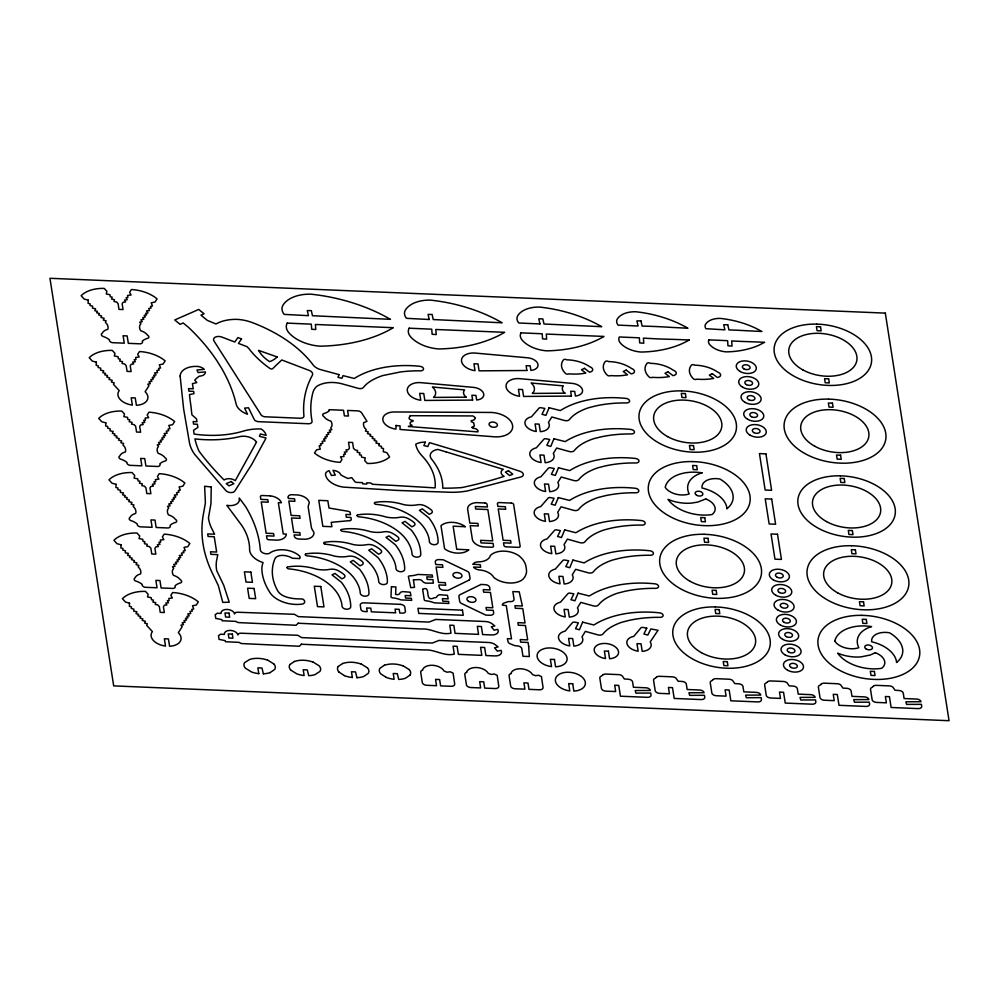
<?xml version="1.0" encoding="UTF-8"?>
<svg xmlns="http://www.w3.org/2000/svg" width="999" height="999" viewBox="0 0 999 999"><rect width="100%" height="100%" fill="white"/><g stroke="black" fill="none" stroke-linecap="round" stroke-linejoin="round"><path stroke-width="1.5" d="M287.138 567.37L287.275 567.207A1.623 0.987 9.4 0 1 288.174 566.858A39.997 24.401 9.4 0 1 316.271 569.143A23.252 14.186 9.4 0 0 329.907 569.343A8.192 5.007 9.4 0 1 338.137 570.641A40.21 24.525 9.4 0 1 342.407 573.276L343.906 574.462A4.096 2.498 9.4 0 1 343.681 577.959L341.833 578.846L334.99 573.426L332.018 574.862L341.433 582.317A81.369 49.65 9.4 0 1 350.674 604.845L350.711 606.568A4.745 2.897 9.4 0 1 346.478 609.228A4.296 2.622 9.4 0 1 342.033 606.206L341.845 604.295A54.92 33.504 9.4 0 0 339.111 596.291A52.198 31.856 9.4 0 0 288.699 568.868A1.623 0.987 9.4 0 1 287.125 567.395M341.096 529.857L341.233 529.695A1.623 0.987 9.4 0 1 342.145 529.333A39.997 24.401 9.4 0 1 370.229 531.63A23.252 14.186 9.4 0 0 383.866 531.83A8.192 5.007 9.4 0 1 392.095 533.129A40.21 24.525 9.4 0 1 396.378 535.764L397.877 536.95A4.096 2.498 9.4 0 1 397.639 540.447L395.791 541.333L388.961 535.914L385.989 537.337L395.404 544.805A81.369 49.65 9.4 0 1 404.645 567.332L404.682 569.055A4.745 2.897 9.4 0 1 400.437 571.715A4.296 2.622 9.4 0 1 396.004 568.693L395.816 566.783A54.92 33.504 9.4 0 0 393.082 558.766A52.198 31.856 9.4 0 0 342.657 531.356A1.623 0.987 9.4 0 1 341.096 529.87M374.513 502.847L374.65 502.684A1.623 0.987 9.4 0 1 375.549 502.322A39.997 24.401 9.4 0 1 403.646 504.62A23.252 14.186 9.4 0 0 417.282 504.82A8.192 5.007 9.4 0 1 425.512 506.118A40.21 24.525 9.4 0 1 429.782 508.753L431.293 509.94A4.096 2.498 9.4 0 1 431.056 513.436L429.208 514.323L422.365 508.903L419.405 510.327L428.808 517.794A81.369 49.65 9.4 0 1 438.049 540.322L438.086 542.045A4.745 2.897 9.4 0 1 433.853 544.705A4.296 2.622 9.4 0 1 429.42 541.683L429.22 539.772A54.92 33.504 9.4 0 0 426.486 531.755A52.198 31.856 9.4 0 0 376.074 504.345A1.623 0.987 9.4 0 1 374.5 502.859M289.947 664.51L294.455 661.425M338.199 666.52L342.694 663.436M409.965 675.149L405.457 678.234A18.319 11.176 9.4 0 1 398.726 679.42L397.29 673.663L393.231 673.501L394.13 679.283A18.357 11.201 9.4 0 1 386.188 677.372M270.117 672.589L274.625 669.505A10.077 6.144 9.4 0 0 273.863 663.948M384.465 665.184L379.957 668.256A10.077 6.144 9.4 0 0 380.719 673.826L386.201 677.359M263.386 673.788L261.95 668.019L257.879 667.856L258.791 673.638M356.955 677.697L355.519 671.927L351.461 671.753L352.36 677.534M466.146 397.177L433.554 397.415A14.348 8.754 9.4 0 0 432.417 387.013L464.585 389.91A10.252 6.256 9.4 0 0 466.158 397.177M861.712 615.347L865.958 615.521A51.399 31.369 9.4 0 1 919.567 649.512A51.399 31.369 9.4 0 1 875.948 679.457L871.702 679.283A51.399 31.369 9.4 0 1 818.119 645.292A51.399 31.369 9.4 0 1 861.725 615.347M403.084 665.796L409.19 669.592M361.313 664.06L367.42 667.856M313.074 662.05L319.168 665.834A10.077 6.144 9.4 0 1 319.967 671.403L314.86 674.675A18.531 11.301 9.4 0 1 308.716 675.674L307.28 669.917L303.209 669.742L304.121 675.524A18.569 11.326 9.4 0 1 296.828 673.863L290.734 670.067M267.732 660.152L273.838 663.948M344.43 675.624L338.973 672.077M288.224 497.127L288.436 498.489L294.505 498.738L294.905 501.298L288.836 501.048L291.084 515.422L299.688 515.784L300.087 518.344L291.483 517.981L293.731 532.355L299.8 532.604L300.2 535.164L294.131 534.915L294.343 536.263A4.133 2.522 9.4 0 0 298.826 539.01L304.92 539.26A11.776 7.193 9.4 0 0 313.936 532.792A7.243 4.421 9.4 0 0 313.012 530.906A26.748 16.321 9.4 0 1 311.401 527.659L308.216 507.28A26.748 16.321 9.4 0 1 308.816 504.133A7.243 4.421 9.4 0 0 309.166 502.297A11.776 7.193 9.4 0 0 297.964 494.98L291.908 494.73A4.133 2.522 9.4 0 0 288.224 497.127M409.215 669.58A10.077 6.144 9.4 0 1 409.99 675.162M325.374 544.23A52.198 31.856 9.4 0 1 375.761 571.64A54.92 33.504 9.4 0 1 378.521 579.657L378.708 581.568A4.296 2.622 9.4 0 0 383.154 584.59A4.745 2.897 9.4 0 0 387.387 581.93L387.35 580.207A81.369 49.65 9.4 0 0 378.109 557.679L368.706 550.212L371.665 548.788L378.509 554.208L380.357 553.321A4.096 2.498 9.4 0 0 380.594 549.825L379.083 548.626A40.21 24.525 9.4 0 0 374.812 545.991A8.192 5.007 9.4 0 0 366.583 544.692A23.252 14.186 9.4 0 1 352.947 544.505A39.997 24.401 9.4 0 0 324.85 542.207A1.623 0.987 9.4 0 0 323.963 542.544L323.813 542.732A1.623 0.987 9.4 0 0 325.374 544.218M342.757 663.498A18.919 11.538 9.4 0 1 361.263 664.123M338.948 672.077A10.077 6.144 9.4 0 1 338.174 666.508M270.13 672.602A18.319 11.176 9.4 0 1 263.374 673.776M267.707 660.202A19.018 11.601 9.4 0 0 249.775 659.402L244.618 662.612A10.077 6.144 9.4 0 0 245.379 668.181L251.511 671.965A18.569 11.326 9.4 0 0 258.791 673.626M356.955 677.672A18.319 11.176 9.4 0 0 363.711 676.498L368.194 673.413A10.077 6.144 9.4 0 0 367.445 667.844M384.528 665.234A18.919 11.538 9.4 0 1 403.034 665.871M294.505 661.475A18.919 11.538 9.4 0 1 313.012 662.112M290.709 670.067A10.077 6.144 9.4 0 1 289.935 664.497M352.36 677.522A18.357 11.201 9.4 0 1 344.418 675.636M413.399 579.857L414.535 587.35L410.739 587.649L408.379 576.473L409.203 575.886A21.766 13.287 9.4 0 0 417.719 574.45L432.23 575.049L432.542 577.097L426.773 576.848L427.172 579.408L432.954 579.657L433.329 583.179L425.949 583.141A4.845 2.96 9.4 0 1 422.54 581.368A3.322 2.023 9.4 0 0 419.305 579.595L413.399 579.857M422.639 589.348L424.288 600.024L425.299 600.699A21.766 13.287 9.4 0 1 434.39 602.872L448.901 603.471L448.576 601.435L442.807 601.186L442.407 598.626L448.176 598.876L447.452 595.329L439.985 594.742A4.845 2.96 9.4 0 0 437.1 596.266A3.322 2.023 9.4 0 1 434.378 597.789C423.289 602.897 431.993 584.702 422.639 589.348M211.226 486.963L210.964 503.658L208.454 517.894A73.152 44.63 9.4 0 0 212.337 529.72L214.598 534.203L207.692 533.916L208.092 536.475L214.248 536.738L216.646 552.035L210.489 551.785L210.889 554.345L217.794 554.632L216.908 558.978A73.152 44.63 9.4 0 0 216.708 570.641L223.726 585.264L229.246 602.21L222.789 602.385L218.306 585.526L212.263 572.964A228.072 139.161 9.4 0 1 203.222 515.172L205.394 502.947L204.633 486.251L211.226 486.963M396.004 425.474L395.941 429.12A13.911 8.492 9.4 0 1 382.804 419.43A13.911 8.492 9.4 0 1 395.242 411.975L491.321 412.45A19.605 11.963 9.4 0 1 512.574 425.462A19.605 11.963 9.4 0 1 495.142 436.863L400.025 429.458L400.087 425.924L396.004 425.474M180.12 376.036L183.654 409.103L189.236 441.433A58.866 35.914 9.4 0 0 194.505 454.17L225.949 490.671A5.057 3.084 9.4 0 0 230.644 492.569A5.057 3.084 9.4 0 0 234.815 491.046L251.748 464.41L265.572 438.923L265.946 437.974L259.44 436.301L260.414 433.953L266.096 435.402A15.022 9.166 9.4 0 0 261.201 428.971A40.809 24.9 9.4 0 0 243.494 431.068A82.018 50.037 9.4 0 1 194.081 434.078L193.594 430.244L197.877 427.41L197.39 424.263L193.581 424.1L193.169 421.541L196.978 421.703L196.541 418.906L191.883 414.797L190.971 406.231A504.458 307.792 9.4 0 1 189.485 394.58L193.993 393.668L193.631 391.371L188.936 391.183L188.536 388.611L193.232 388.811L192.42 383.628L196.766 382.629L194.768 380.107A47.702 29.108 9.4 0 1 199.288 376.186A7.88 4.808 9.4 0 0 205.432 371.903L198.114 372.552L196.915 370.005L204.221 369.355A7.88 4.808 9.4 0 0 197.765 366.446A19.031 11.613 9.4 0 0 180.12 376.036M391.446 586.688L390.959 597.065L391.97 597.739A21.766 13.287 9.4 0 1 401.061 599.912L411.688 600.349L411.363 598.314L405.594 598.064L405.194 595.504L410.964 595.741L410.239 592.207L402.772 591.62A4.845 2.96 9.4 0 0 399.887 593.144A3.322 2.023 9.4 0 1 398.176 594.542A2.76 1.686 9.4 0 1 395.616 594.355L395.904 586.975L391.446 586.688M88.274 300.162L88.074 303.309L90.16 303.871L90.06 305.494L92.632 306.181L92.507 308.179L95.617 308.791L94.78 310.664L97.34 311.351L96.703 312.787L99.363 313.486L98.701 314.985L101.611 315.959L100.949 317.445L104.108 318.294L103.334 320.055L106.081 320.791L105.407 322.327L106.905 323.976A14.923 9.103 9.4 0 1 107.83 329.32A11.876 7.243 9.4 0 0 102.185 333.304A3.234 1.973 9.4 0 0 102.66 336.313A15.372 9.378 9.4 0 1 109.478 339.847A3.472 2.123 9.4 0 0 112.338 342.669L124.263 343.169L123.102 335.764L127.16 335.926L128.322 343.331L140.247 343.831A3.472 2.123 9.4 0 0 142.258 341.208A15.372 9.378 9.4 0 1 148.052 338.199A3.234 1.973 9.4 0 0 147.577 335.202A11.876 7.243 9.4 0 0 140.609 330.681A14.923 9.103 9.4 0 1 139.872 325.349L140.871 323.813L139.698 322.19L142.258 321.678L140.909 319.817L143.844 319.23L142.707 317.67L145.342 316.92L144.206 315.359L146.678 314.86L145.579 313.361L147.964 312.887L146.528 310.914L149.475 310.552L148.726 308.516L151.111 308.042L150.499 306.381L152.435 305.994L151.249 302.797L155.007 302.035L157.068 298.863A30.844 18.819 9.4 0 0 131.406 289.523L129.595 292.32L131.069 295.017L127.572 295.442L127.884 297.477L126.099 297.702L127.223 299.737L124.563 300.062L125.599 301.948L123.152 302.235L122.14 303.796L123.039 309.553L118.981 309.39L118.082 303.634L116.558 301.96L113.998 301.461L114.448 299.65L111.651 299.101L112.15 297.115L110.265 296.753L109.94 294.705L106.256 293.981L106.918 291.371L104.196 288.399A30.844 18.819 9.4 0 0 81.144 295.704L84.228 299.088L88.274 300.162M96.354 362.175L96.166 365.322L98.252 365.871L98.152 367.495L100.724 368.181L100.599 370.192L103.696 370.791L102.86 372.677L105.419 373.364L104.795 374.787L107.455 375.499L106.793 376.985L109.703 377.972L109.041 379.458L112.2 380.294L111.413 382.068L114.173 382.792L113.486 384.34L119.218 390.621A15.135 9.228 9.4 0 0 132.343 405.094L131.194 397.777L135.252 397.939L136.401 405.269A15.135 9.228 9.4 0 0 145.13 391.708L148.963 385.814L147.777 384.203L150.337 383.691L148.988 381.83L151.935 381.243L150.799 379.682L153.434 378.933L152.285 377.372L154.77 376.873L153.671 375.374L156.056 374.9L154.62 372.914L157.567 372.565L156.806 370.517L159.203 370.042L158.591 368.394L160.527 368.007L159.34 364.797L163.099 364.048L165.16 360.876A30.844 18.819 9.4 0 0 139.498 351.536L137.687 354.333L139.161 357.018L135.652 357.442L135.976 359.49L134.191 359.702L135.315 361.75L132.655 362.075L133.679 363.948L131.244 364.248L130.232 365.809L131.131 371.566L127.073 371.391L126.161 365.634L124.65 363.973L122.078 363.461L122.54 361.65L119.743 361.101L120.23 359.128L118.357 358.753L118.032 356.705L114.348 355.981L114.997 353.384L112.288 350.399A30.844 18.819 9.4 0 0 89.236 357.717L92.32 361.101L96.354 362.175M105.844 422.827L105.644 425.974L107.73 426.523L107.63 428.146L110.202 428.833L110.077 430.844L113.187 431.443L112.35 433.329L114.91 434.016L114.273 435.439L116.933 436.151L116.271 437.637L119.181 438.623L118.519 440.109L121.678 440.946L120.904 442.719L123.651 443.444L122.977 444.992L124.475 446.64A14.923 9.103 9.4 0 1 125.399 451.973A11.876 7.243 9.4 0 0 119.768 455.969A3.234 1.973 9.4 0 0 120.23 458.966A15.372 9.378 9.4 0 1 127.048 462.512A3.472 2.123 9.4 0 0 129.907 465.334L141.833 465.821L140.672 458.429L144.743 458.591L145.891 465.996L157.817 466.496A3.472 2.123 9.4 0 0 159.828 463.873A15.372 9.378 9.4 0 1 165.622 460.864A3.234 1.973 9.4 0 0 165.147 457.854A11.876 7.243 9.4 0 0 158.179 453.346A14.923 9.103 9.4 0 1 157.442 448.014L158.441 446.466L157.268 444.855L159.828 444.343L158.479 442.482L161.413 441.895L160.277 440.334L162.912 439.585L161.776 438.024L164.248 437.525L163.162 436.026L165.534 435.552L164.098 433.566L167.045 433.216L166.296 431.168L168.681 430.694L168.069 429.046L170.005 428.658L168.819 425.449L172.577 424.7L174.638 421.528A30.844 18.819 9.4 0 0 148.976 412.187L147.165 414.985L148.651 417.669L145.142 418.094L145.467 420.142L143.669 420.354L144.793 422.402L142.133 422.727L143.169 424.6L140.722 424.9L139.71 426.461L140.609 432.217L136.551 432.043L135.652 426.286L134.128 424.625L131.568 424.113L132.018 422.302L129.221 421.753L129.72 419.78L127.835 419.405L127.522 417.357L123.839 416.633L124.488 414.036L121.766 411.051A30.844 18.819 9.4 0 0 98.714 418.369L101.798 421.753L105.844 422.827M116.096 484.315L115.909 487.462L117.994 488.024L117.894 489.647L120.467 490.334L120.342 492.332L123.439 492.944L122.602 494.817L125.162 495.504L124.538 496.94L127.198 497.639L126.536 499.138L129.445 500.112L128.784 501.598L131.943 502.435L131.156 504.208L133.916 504.945L133.229 506.481L134.728 508.129A14.923 9.103 9.4 0 1 135.664 513.474A11.876 7.243 9.4 0 0 130.02 517.457A3.234 1.973 9.4 0 0 130.494 520.454A15.372 9.378 9.4 0 1 137.3 524A3.472 2.123 9.4 0 0 140.16 526.823L152.098 527.322L150.936 519.917L154.995 520.079L156.156 527.484L168.082 527.984A3.472 2.123 9.4 0 0 170.092 525.362A15.372 9.378 9.4 0 1 175.874 522.352A3.234 1.973 9.4 0 0 175.412 519.355A11.876 7.243 9.4 0 0 168.444 514.835A14.923 9.103 9.4 0 1 167.695 509.502L168.706 507.967L167.52 506.343L170.08 505.831L168.731 503.971L171.678 503.384L170.542 501.823L173.177 501.073L172.028 499.512L174.513 499.013L173.414 497.514L175.799 497.04L174.363 495.067L177.31 494.705L176.548 492.669L178.946 492.195L178.334 490.534L180.27 490.147L179.083 486.95L182.842 486.188L184.902 483.017A30.844 18.819 9.4 0 0 159.241 473.676L157.43 476.473L158.903 479.17L155.394 479.595L155.719 481.63L153.933 481.855L155.057 483.891L152.397 484.215L153.421 486.088L150.986 486.388L149.975 487.949L150.874 493.706L146.816 493.543L145.904 487.787L144.393 486.113L141.821 485.614L142.283 483.803L139.485 483.241L139.972 481.268L138.099 480.906L137.775 478.858L134.091 478.134L134.74 475.524L132.03 472.552A30.844 18.819 9.4 0 0 108.978 479.857L112.063 483.241L116.096 484.315M121.054 544.78L120.854 547.927L122.939 548.476L122.84 550.099L125.412 550.786L125.287 552.797L128.396 553.396L127.56 555.282L130.12 555.968L129.483 557.392L132.143 558.104L131.481 559.59L134.39 560.576L133.729 562.062L136.888 562.899L136.114 564.672L138.861 565.397L138.187 566.945L139.685 568.593A14.923 9.103 9.4 0 1 140.609 573.926A11.876 7.243 9.4 0 0 134.977 577.922A3.234 1.973 9.4 0 0 135.439 580.918A15.372 9.378 9.4 0 1 142.258 584.465A3.472 2.123 9.4 0 0 145.117 587.287L157.043 587.774L155.881 580.369L159.94 580.544L161.101 587.949L173.027 588.448A3.472 2.123 9.4 0 0 175.037 585.826A15.372 9.378 9.4 0 1 180.831 582.817A3.234 1.973 9.4 0 0 180.357 579.807A11.876 7.243 9.4 0 0 173.389 575.299A14.923 9.103 9.4 0 1 172.652 569.967L173.651 568.419L172.477 566.808L175.037 566.296L173.689 564.435L176.623 563.848L175.487 562.287L178.122 561.538L176.985 559.977L179.458 559.477L178.371 557.979L180.744 557.492L179.308 555.519L182.255 555.169L181.506 553.121L183.891 552.647L183.279 550.998L185.215 550.611L184.028 547.402L187.787 546.653L189.847 543.481A30.844 18.819 9.4 0 0 164.186 534.14L162.375 536.938L163.861 539.622L160.352 540.047L160.664 542.095L158.878 542.307L160.002 544.355L157.343 544.68L158.379 546.553L155.931 546.853L154.92 548.414L155.819 554.17L151.761 553.995L150.861 548.239L149.338 546.578L146.778 546.066L147.228 544.255L144.43 543.706L144.93 541.733L143.044 541.358L142.732 539.31L139.048 538.586L139.698 535.988L136.975 533.004A30.844 18.819 9.4 0 0 113.923 540.322L117.008 543.706L121.054 544.78M129.533 603.159L129.346 606.293L131.431 606.855L131.331 608.478L133.891 609.165L133.779 611.163L136.875 611.775L136.039 613.661L138.599 614.335L137.962 615.771L140.634 616.47L139.972 617.969L142.882 618.943L142.22 620.429L145.379 621.278L144.593 623.039L147.352 623.776L146.666 625.312L152.397 631.605A15.135 9.228 9.4 0 0 165.509 646.078L164.373 638.748L168.431 638.923L169.58 646.241A15.135 9.228 9.4 0 0 178.309 632.679L182.13 626.798L180.956 625.174L183.516 624.662L182.168 622.802L185.102 622.215L183.966 620.654L186.613 619.904L185.464 618.344L187.949 617.844L186.85 616.346L189.223 615.871L187.787 613.898L190.747 613.536L189.985 611.5L192.382 611.026L191.771 609.365L193.706 608.978L192.52 605.781L196.266 605.032L198.326 601.86A30.844 18.819 9.4 0 0 172.677 592.519L170.854 595.304L172.34 598.001L168.831 598.426L169.156 600.474L167.37 600.686L168.494 602.734L165.834 603.046L166.858 604.932L164.423 605.219L163.411 606.78L164.311 612.549L160.24 612.375L159.34 606.618L157.83 604.944L155.257 604.445L155.719 602.634L152.922 602.085L153.409 600.099L151.536 599.737L151.211 597.689L147.527 596.965L148.177 594.355L145.467 591.383A30.844 18.819 9.4 0 0 122.402 598.688L125.499 602.072L129.533 603.159M379.058 443.693L378.933 445.704L381.506 446.378L381.406 448.002L383.491 448.563L383.291 451.71L386.85 452.659L389.585 456.968A30.844 18.819 9.4 0 1 367.37 463.474L364.66 460.502L365.309 457.892L361.626 457.167L361.301 455.132L359.415 454.757L359.915 452.784L357.118 452.235L357.567 450.412L355.007 449.912L353.484 448.251L352.585 442.482L348.526 442.32L349.425 448.076L348.414 449.637L345.979 449.937L347.003 451.81L344.343 452.135L345.467 454.17L343.681 454.395L343.993 456.443L340.497 456.868L341.97 459.552L340.159 462.35A30.844 18.819 9.4 0 1 314.498 453.009L316.558 449.837L320.317 449.088L319.131 445.879L321.066 445.492L320.454 443.843L322.839 443.356L322.09 441.321L325.037 440.959L323.601 438.986L325.986 438.511L324.887 437.013L327.36 436.513L326.223 434.952L328.858 434.203L327.722 432.642L330.669 432.055L329.308 430.194L331.868 429.682L330.694 428.072L331.693 426.523A14.923 9.103 9.4 0 0 330.956 421.191A11.876 7.243 9.4 0 1 323.988 416.67A3.234 1.973 9.4 0 1 323.514 413.673A15.372 9.378 9.4 0 0 329.308 410.664A3.472 2.123 9.4 0 1 329.058 409.665L343.519 410.277L344.393 415.859L348.451 416.034L347.577 410.439L357.455 410.851A4.096 2.498 9.4 0 1 361.601 412.812L366.945 421.241A11.876 7.243 9.4 0 1 363.736 422.552A14.923 9.103 9.4 0 0 364.66 427.897L366.171 429.545L365.484 431.081L368.244 431.818L367.457 433.591L370.617 434.428L369.955 435.914L372.864 436.9L372.202 438.386L374.862 439.098L374.225 440.522L376.785 441.208L375.961 443.081L379.058 443.693M472.052 427.372L472.802 428.221A8.866 5.407 9.4 0 1 476.498 429.083A19.605 11.963 9.4 0 0 478.009 430.594A5.207 3.184 9.4 0 1 477.859 431.893L408.366 426.486A10.44 6.369 9.4 0 1 411.875 426.061L412.1 425.362A5.632 3.434 9.4 0 1 410.065 423.876A13.911 8.492 9.4 0 0 410.389 422.24A8.704 5.307 9.4 0 1 412.999 421.316L413.087 420.529A6.693 4.083 9.4 0 1 409.727 419.368L409.016 418.181A7.118 4.346 9.4 0 1 410.214 416.308L409.84 415.684L472.877 415.946A13.074 7.98 9.4 0 1 475.449 417.944A19.605 11.963 9.4 0 0 474.45 419.605A8.179 4.995 9.4 0 1 471.278 420.641L471.203 421.64A12.512 7.63 9.4 0 1 473.788 422.964A19.605 11.963 9.4 0 0 474.45 425.849A4.608 2.81 9.4 0 1 472.252 427.097L472.052 427.372M528.683 646.378L529.333 656.543L522.964 656.281L521.778 648.676A4.183 2.547 9.4 0 0 517.245 645.903L516.408 645.866A4.183 2.547 9.4 0 1 514.248 645.416L510.414 643.918A4.183 2.547 9.4 0 1 508.066 641.72L507.342 638.648L511.488 638.811L506.293 605.644L502.347 605.082A4.183 2.547 9.4 0 1 504.033 603.059L507.442 601.86A4.183 2.547 9.4 0 1 509.478 601.585L510.314 601.61A4.183 2.547 9.4 0 0 514.035 599.188L512.849 591.583L519.218 591.845L522.377 606.018L514.947 605.706L515.347 608.266L522.777 608.578L525.024 622.951L517.882 622.652L518.281 625.224L525.424 625.511L527.672 639.884L520.242 639.585L520.641 642.145L528.071 642.457L528.683 646.378M473.101 564.248L480.257 564.685L480.656 567.257L473.551 567.107A6.506 3.971 9.4 0 0 479.021 569.892A14.823 9.041 9.4 0 1 493.818 577.434A18.257 11.139 9.4 0 0 522.627 579.52A28.384 17.32 9.4 0 0 526.386 569.155L525.986 566.595A28.384 17.32 9.4 0 0 518.918 555.781A18.257 11.139 9.4 0 0 490.384 555.481A14.823 9.041 9.4 0 1 477.772 561.875A6.506 3.971 9.4 0 0 473.114 564.248M339.073 374.613L337.962 377.272L341.933 378.284L343.044 375.624L354.27 378.471A86.001 52.472 9.4 0 1 419.93 366.308A3.659 2.235 9.4 0 1 423.514 368.706A3.659 2.235 9.4 0 1 420.629 370.841L419.293 370.816A98.214 59.928 9.4 0 0 400.387 371.965L382.854 375.549A57.83 35.29 9.4 0 0 376.873 377.834L374.525 378.933A50.924 31.069 9.4 0 0 363.336 387.487A4.208 2.572 9.4 0 1 358.404 388.386L343.181 384.153A24.488 14.935 9.4 0 0 316.671 386.463A28.784 17.557 9.4 0 0 313.224 391.508A162.238 98.988 9.4 0 0 311.651 418.856L312.05 421.303A4.183 2.547 9.4 0 1 308.329 423.738L258.529 421.665A4.108 2.51 9.4 0 1 254.32 419.617L248.501 407.779L244.605 408.116L247.502 414.235A18.706 11.414 9.4 0 1 236.151 404.096A262.325 160.052 9.4 0 0 221.516 368.169L217.133 361.126A262.325 160.052 9.4 0 0 188.474 327.335L183.154 322.977L180.07 324.325L174.75 319.967L198.701 309.453L204.096 313.773L200.949 315.16L207.255 320.342L215.959 323.976A35.277 21.516 9.4 0 1 236.388 319.355L239.161 319.505A32.979 20.13 9.4 0 1 252.435 322.64L253.771 323.152A126.136 76.96 9.4 0 1 313.174 364.997A12.3 7.505 9.4 0 0 320.904 369.717L339.073 374.613M425.287 442.182L423.888 445.566L427.847 446.578L429.458 442.707L431.056 443.106L474.413 456.143L520.142 471.353A5.057 3.084 9.4 0 1 523.289 474.263A5.057 3.084 9.4 0 1 521.016 476.948L467.395 490.934A58.866 35.914 9.4 0 1 447.752 492.182L396.578 490.384L343.881 487.15A19.031 11.613 9.4 0 1 325.474 474.325A7.88 4.808 9.4 0 1 329.121 470.679L331.381 475.449L335.277 475.112L333.017 470.329A7.88 4.808 9.4 0 1 340.934 474.962A47.702 29.108 9.4 0 0 348.002 478.496L351.735 477.634L355.082 481.855A2.16 1.324 9.4 0 0 356.793 482.405L362.562 482.642L362.749 483.878L366.808 484.053L366.621 482.817L369.892 482.954A2.048 1.249 9.4 0 1 371.915 483.853L372.202 484.253A504.458 307.792 9.4 0 0 390.734 485.239L435.089 487.887A82.018 50.037 9.4 0 0 422.053 455.881A40.809 24.9 9.4 0 1 415.734 444.243A15.022 9.166 9.4 0 1 425.287 442.182M549.1 407.729L545.916 415.384L541.995 414.273L544.842 408.454L541.071 407.742A2.048 1.249 9.4 0 0 538.936 408.254L531.518 416.745A12.3 7.505 9.4 0 0 525.149 424.35A12.3 7.505 9.4 0 0 536.251 431.518L535.077 423.963L539.135 424.138L540.309 431.68A12.3 7.505 9.4 0 0 548.451 422.452L551.823 416.97L564.472 420.492A4.208 2.572 9.4 0 0 569.405 419.58A50.924 31.069 9.4 0 1 580.594 411.039L582.941 409.927A57.83 35.29 9.4 0 1 588.923 407.654L595.729 405.931A98.214 59.928 9.4 0 1 625.349 402.922L626.698 402.934A3.659 2.235 9.4 0 0 629.582 400.811A3.659 2.235 9.4 0 0 625.998 398.414A86.001 52.472 9.4 0 0 560.327 410.564L549.1 407.729M553.958 438.761L550.774 446.428L546.853 445.317L549.7 439.498L545.916 438.773A2.048 1.249 9.4 0 0 543.793 439.285L536.363 447.789A12.3 7.505 9.4 0 0 530.007 455.382A12.3 7.505 9.4 0 0 541.096 462.549L539.922 455.007L543.98 455.169L545.167 462.724A12.3 7.505 9.4 0 0 553.309 453.496L556.668 448.014L569.33 451.536A4.208 2.572 9.4 0 0 574.263 450.624A50.924 31.069 9.4 0 1 585.451 442.07L587.799 440.971A57.83 35.29 9.4 0 1 593.781 438.686L600.574 436.975A98.214 59.928 9.4 0 1 630.207 433.953L631.555 433.978A3.659 2.235 9.4 0 0 634.44 431.855A3.659 2.235 9.4 0 0 630.844 429.445A86.001 52.472 9.4 0 0 565.184 441.608L553.958 438.761M558.491 467.757L555.307 475.424L551.386 474.313L554.233 468.494L550.461 467.769A2.048 1.249 9.4 0 0 548.326 468.281L540.896 476.785A12.3 7.505 9.4 0 0 534.54 484.39A12.3 7.505 9.4 0 0 545.629 491.545L544.455 484.003L548.526 484.165L549.7 491.72A12.3 7.505 9.4 0 0 557.842 482.492L561.213 477.01L573.863 480.531A4.208 2.572 9.4 0 0 578.796 479.62A50.924 31.069 9.4 0 1 589.984 471.066L592.332 469.967A57.83 35.29 9.4 0 1 598.314 467.682L605.107 465.971A98.214 59.928 9.4 0 1 634.74 462.949L636.088 462.974A3.659 2.235 9.4 0 0 638.973 460.851A3.659 2.235 9.4 0 0 635.376 458.441A86.001 52.472 9.4 0 0 569.717 470.604L558.491 467.757M558.329 497.577L555.144 505.232L551.223 504.133L554.07 498.301L550.287 497.589A2.048 1.249 9.4 0 0 548.164 498.101L540.734 506.593A12.3 7.505 9.4 0 0 534.378 514.198A12.3 7.505 9.4 0 0 545.466 521.366L544.293 513.811L548.364 513.986L549.537 521.528A12.3 7.505 9.4 0 0 557.679 512.312L561.038 506.818L573.701 510.339A4.208 2.572 9.4 0 0 578.633 509.44A50.924 31.069 9.4 0 1 589.822 500.886L592.17 499.787A57.83 35.29 9.4 0 1 598.151 497.502L604.944 495.791A98.214 59.928 9.4 0 1 634.577 492.769L635.926 492.794A3.659 2.235 9.4 0 0 638.811 490.659A3.659 2.235 9.4 0 0 635.214 488.261A86.001 52.472 9.4 0 0 569.555 500.424L558.329 497.577M564.672 529.895L561.488 537.549L557.567 536.451L560.414 530.619L556.63 529.907A2.048 1.249 9.4 0 0 554.495 530.419L547.077 538.923A12.3 7.505 9.4 0 0 540.709 546.515A12.3 7.505 9.4 0 0 551.81 553.683L550.636 546.141L554.695 546.303L555.881 553.846A12.3 7.505 9.4 0 0 564.023 544.63L567.382 539.135L580.032 542.669A4.208 2.572 9.4 0 0 584.977 541.758A50.924 31.069 9.4 0 1 596.153 533.204L598.513 532.105A57.83 35.29 9.4 0 1 604.495 529.82L611.288 528.109A98.214 59.928 9.4 0 1 640.921 525.087L642.27 525.112A3.659 2.235 9.4 0 0 645.154 522.976A3.659 2.235 9.4 0 0 641.558 520.579A86.001 52.472 9.4 0 0 575.899 532.742L564.672 529.895M572.927 560.064L569.742 567.719L565.821 566.62L568.668 560.789L564.885 560.077A2.048 1.249 9.4 0 0 562.762 560.589L555.332 569.08A12.3 7.505 9.4 0 0 548.975 576.685A12.3 7.505 9.4 0 0 560.064 583.853L558.891 576.298L562.949 576.473L564.135 584.015A12.3 7.505 9.4 0 0 572.277 574.787L575.636 569.305L588.286 572.827A4.208 2.572 9.4 0 0 593.231 571.928A50.924 31.069 9.4 0 1 604.407 563.374L606.768 562.262A57.83 35.29 9.4 0 1 612.749 559.989L619.542 558.266A98.214 59.928 9.4 0 1 649.175 555.257L650.524 555.282A3.659 2.235 9.4 0 0 653.408 553.146A3.659 2.235 9.4 0 0 649.812 550.749A86.001 52.472 9.4 0 0 584.153 562.899L572.927 560.064M578.096 593.144L574.912 600.799L570.991 599.7L573.838 593.868L570.067 593.156A2.048 1.249 9.4 0 0 567.932 593.668L560.501 602.16A12.3 7.505 9.4 0 0 554.145 609.765A12.3 7.505 9.4 0 0 565.234 616.932L564.06 609.378L568.131 609.552L569.305 617.095A12.3 7.505 9.4 0 0 577.447 607.867L580.819 602.385L593.468 605.906A4.208 2.572 9.4 0 0 598.401 605.007A50.924 31.069 9.4 0 1 609.59 596.453L611.937 595.354A57.83 35.29 9.4 0 1 617.919 593.069L624.712 591.358A98.214 59.928 9.4 0 1 654.345 588.336L655.694 588.361A3.659 2.235 9.4 0 0 658.578 586.226A3.659 2.235 9.4 0 0 654.982 583.828A86.001 52.472 9.4 0 0 589.323 595.991L578.096 593.144M582.629 622.14L579.445 629.795L575.524 628.696L578.371 622.864L574.6 622.152A2.048 1.249 9.4 0 0 572.464 622.664L565.047 631.168A12.3 7.505 9.4 0 0 558.678 638.761A12.3 7.505 9.4 0 0 569.78 645.928L568.593 638.386L572.664 638.548L573.838 646.091A12.3 7.505 9.4 0 0 581.98 636.875L585.352 631.38L598.001 634.902A4.208 2.572 9.4 0 0 602.934 634.003A50.924 31.069 9.4 0 1 614.123 625.449L616.47 624.35A57.83 35.29 9.4 0 1 622.452 622.065L629.258 620.354A98.214 59.928 9.4 0 1 658.878 617.332L660.227 617.357A3.659 2.235 9.4 0 0 663.111 615.222A3.659 2.235 9.4 0 0 659.515 612.824A86.001 52.472 9.4 0 0 593.856 624.987L582.629 622.14M708.89 339.872L708.753 340.159A9.703 5.919 9.4 0 0 709.914 344.867A18.282 11.151 9.4 0 0 726.398 351.873A69.955 42.682 9.4 0 0 759.34 345.042L764.635 342.282L749.2 341.67A334.553 204.133 9.4 0 1 731.705 340.934L732.03 346.079L727.959 345.766L727.634 340.684L708.89 339.872M646.753 628.159L643.905 633.978L647.827 635.077L650.836 628.933L658.041 630.294L650.199 641.895A12.3 7.505 9.4 0 1 642.22 651.373L641.033 643.831L636.975 643.668L638.161 651.211A12.3 7.505 9.4 0 1 627.022 643.905A12.3 7.505 9.4 0 1 633.816 636.363L640.846 627.946A2.048 1.249 9.4 0 1 642.969 627.434L646.753 628.159M256.481 442.195L235.289 480.619A7.455 4.545 9.4 0 0 224.063 479.97A358.341 218.644 9.4 0 1 199.038 451.198A136.401 83.217 9.4 0 1 194.917 438.898A91.334 55.732 9.4 0 0 240.722 436.388A12.213 7.455 9.4 0 1 256.481 442.195M287.25 323.114L287.113 323.326A18.394 11.226 9.4 0 0 288.998 332.892A34.653 21.141 9.4 0 0 320.254 346.178A132.642 80.931 9.4 0 0 382.704 333.229A108.179 66.009 9.4 0 0 387.862 330.719A132.642 80.931 9.4 0 0 393.294 327.697L315.397 324.475L315.771 329.545L311.7 329.245L311.313 324.163L287.25 323.114M409.165 328.196L409.053 328.371A16.571 10.102 9.4 0 0 410.751 336.988A31.206 19.043 9.4 0 0 438.898 348.951A119.418 72.865 9.4 0 0 495.117 337.287A97.378 59.416 9.4 0 0 499.762 335.027A119.056 72.64 9.4 0 0 504.632 332.317L435.789 329.495L436.226 334.565L432.142 334.278L431.718 329.195L409.165 328.196M521.003 332.854L520.941 332.954A14.398 8.791 9.4 0 0 522.427 340.447A27.135 16.558 9.4 0 0 546.89 350.836A103.834 63.362 9.4 0 0 595.779 340.696A84.665 51.661 9.4 0 0 599.825 338.736A103.834 63.362 9.4 0 0 603.034 336.975L603.945 336.438L546.278 334.066L546.628 339.161L542.557 338.861L542.207 333.778L521.003 332.854M241.533 338.911L238.411 343.394L246.978 346.665L248.863 348.539A109.603 66.871 9.4 0 0 269.98 368.506A1.823 1.111 9.4 0 0 272.839 368.531A525.998 320.929 9.4 0 1 279.221 362.375L281.805 359.977L308.529 370.167A5.857 3.571 9.4 0 1 312.412 375.124A185.764 113.349 9.4 0 0 303.933 415.934A4.183 2.547 9.4 0 1 300.2 418.256L265.247 416.795A4.108 2.51 9.4 0 1 261.089 414.847L214.036 341.046A5.944 3.621 9.4 0 1 215.247 337.175A5.944 3.621 9.4 0 1 221.653 337L234.815 342.02L237.912 337.587L241.533 338.911M305.419 554.245L305.369 554.333A1.623 0.987 9.4 0 0 306.918 555.819A52.198 31.856 9.4 0 1 357.317 583.254A54.92 33.504 9.4 0 1 360.077 591.271L360.264 593.169A4.296 2.622 9.4 0 0 364.697 596.203A4.745 2.897 9.4 0 0 368.943 593.531L368.906 591.808A81.369 49.65 9.4 0 0 359.665 569.293L350.249 561.825L353.221 560.389L360.052 565.809L361.9 564.922A4.096 2.498 9.4 0 0 362.137 561.426L360.639 560.239A40.21 24.525 9.4 0 0 356.356 557.604A8.192 5.007 9.4 0 0 348.127 556.306A23.252 14.186 9.4 0 1 334.49 556.106A39.997 24.401 9.4 0 0 306.406 553.821A1.623 0.987 9.4 0 0 305.519 554.158L305.419 554.245M357.217 515.222L357.167 515.309A1.623 0.987 9.4 0 0 358.716 516.795A52.198 31.856 9.4 0 1 409.115 544.23A54.92 33.504 9.4 0 1 411.875 552.235L412.063 554.145A4.296 2.622 9.4 0 0 416.508 557.167A4.745 2.897 9.4 0 0 420.741 554.507L420.704 552.784A81.369 49.65 9.4 0 0 411.463 530.257L402.048 522.802L405.02 521.366L411.863 526.785L413.698 525.899A4.096 2.498 9.4 0 0 413.936 522.402L412.437 521.216A40.21 24.525 9.4 0 0 408.166 518.581A8.192 5.007 9.4 0 0 399.925 517.282A23.252 14.186 9.4 0 1 386.288 517.082A39.997 24.401 9.4 0 0 358.204 514.797A1.623 0.987 9.4 0 0 357.317 515.134L357.217 515.222M298.177 623.226L296.079 625.274L239.061 622.614A3.284 2.01 9.4 0 1 236.026 621.39L222.128 620.754L221.978 619.667L215.747 618.381L215.222 614.71L217.27 613.249L221.079 613.411A6.856 4.183 9.4 0 1 227.173 609.427A6.856 4.183 9.4 0 1 234.603 613.973A3.347 2.048 9.4 0 1 237.562 612.237L294.418 614.298L298.376 616.633L429.008 622.077L435.739 619.442L485.377 621.515A8.129 4.958 9.4 0 1 492.095 623.788L494.817 625.911L491.271 626.823L494.118 630.169L497.739 629.382A7.33 4.471 9.4 0 1 491.258 634.927L482.617 634.552L481.368 626.523L477.31 626.348L478.546 634.377L455.057 633.354L453.833 625.362L449.775 625.187L450.999 633.179C440.259 635.564 431.73 628.196 421.366 628.995L298.177 623.226M301.461 644.218L299.35 646.253L242.332 643.593A3.284 2.01 9.4 0 1 239.31 642.369L225.412 641.733L225.262 640.646L219.031 639.36L218.506 635.689L220.554 634.228L224.363 634.39A6.856 4.183 9.4 0 1 230.457 630.406A6.856 4.183 9.4 0 1 237.874 634.952A3.347 2.048 9.4 0 1 240.846 633.216L297.702 635.277L301.661 637.612L432.292 643.056L439.023 640.421L488.648 642.494A8.129 4.958 9.4 0 1 495.379 644.78L498.101 646.89L494.555 647.802L497.402 651.148L501.023 650.361A7.33 4.471 9.4 0 1 494.53 655.906L485.889 655.531L484.652 647.502L480.581 647.327L481.83 655.356L458.341 654.345L457.117 646.341L453.059 646.166L454.283 654.158C443.544 656.543 435.015 649.175 424.637 649.974L301.461 644.218M602.697 674.987L601.498 676.036A4.096 2.498 9.4 0 0 599.837 678.159L601.435 688.411A4.096 2.498 9.4 0 0 605.881 691.133L615.671 691.545L614.685 685.239L618.756 685.401L620.441 696.203L647.377 697.327A4.096 2.498 9.4 0 0 651.023 694.942L650.724 693.056L635.901 693.119L635.202 690.534L650.312 690.459A4.021 2.448 9.4 0 0 645.966 687.787L633.416 687.262L632.579 681.917A4.096 2.498 9.4 0 0 628.608 679.233L624.363 678.983L622.315 676.023A4.096 2.498 9.4 0 0 618.631 674.612L605.794 674.075A4.096 2.498 9.4 0 0 602.697 674.987M656.443 677.222L655.244 678.284A4.096 2.498 9.4 0 0 653.583 680.394L655.194 690.646A4.096 2.498 9.4 0 0 659.64 693.368L669.417 693.781L668.431 687.474L672.502 687.637L674.188 698.438L701.123 699.562A4.096 2.498 9.4 0 0 704.77 697.177L704.47 695.292L689.647 695.354L688.948 692.769L704.07 692.707A4.021 2.448 9.4 0 0 699.712 690.022L687.162 689.497L686.325 684.153A4.096 2.498 9.4 0 0 682.367 681.468L678.121 681.231L676.061 678.259A4.096 2.498 9.4 0 0 672.377 676.847L659.54 676.311A4.096 2.498 9.4 0 0 656.443 677.222M713.099 679.582L711.9 680.644A4.096 2.498 9.4 0 0 710.252 682.767L711.85 693.019A4.096 2.498 9.4 0 0 716.295 695.729L726.086 696.141L725.099 689.834L729.158 690.009L730.843 700.799L757.779 701.922A4.096 2.498 9.4 0 0 761.425 699.537L761.138 697.652L746.315 697.714L745.616 695.129L760.726 695.067A4.021 2.448 9.4 0 0 756.368 692.382L743.818 691.857L742.981 686.513A4.096 2.498 9.4 0 0 739.023 683.828L734.777 683.591L732.729 680.619A4.096 2.498 9.4 0 0 729.033 679.208L716.208 678.671A4.096 2.498 9.4 0 0 713.099 679.582M767.494 681.855L766.308 682.904A4.096 2.498 9.4 0 0 764.647 685.027L766.245 695.279A4.096 2.498 9.4 0 0 770.691 698.001L780.481 698.413L779.495 692.107L783.553 692.27L785.239 703.071L812.175 704.195A4.096 2.498 9.4 0 0 815.821 701.81L815.534 699.924L800.711 699.987L800.012 697.402L815.122 697.327A4.021 2.448 9.4 0 0 810.763 694.655L798.213 694.13L797.377 688.786A4.096 2.498 9.4 0 0 793.418 686.101L789.173 685.851L787.125 682.891A4.096 2.498 9.4 0 0 783.428 681.48L770.604 680.943A4.096 2.498 9.4 0 0 767.494 681.855M821.253 684.09L820.179 685.102A4.096 2.498 9.4 0 0 818.393 687.262L819.992 697.514A4.096 2.498 9.4 0 0 824.437 700.237L834.227 700.649L833.241 694.342L837.299 694.505L838.998 705.306L865.933 706.43A4.096 2.498 9.4 0 0 869.567 704.045L869.28 702.16L854.457 702.222L853.758 699.637L868.868 699.562A4.021 2.448 9.4 0 0 864.51 696.89L851.972 696.365L851.136 691.021A4.096 2.498 9.4 0 0 847.164 688.336L842.919 688.099L840.871 685.127A4.096 2.498 9.4 0 0 837.174 683.716L824.35 683.179A4.096 2.498 9.4 0 0 821.253 684.09M873.376 686.263L872.314 687.275A4.096 2.498 9.4 0 0 870.529 689.435L872.127 699.687A4.096 2.498 9.4 0 0 876.573 702.409L886.363 702.821L885.376 696.515L889.435 696.678L891.12 707.479L918.056 708.603A4.096 2.498 9.4 0 0 921.702 706.218L921.403 704.332L906.592 704.395L905.881 701.81L921.003 701.735A4.021 2.448 9.4 0 0 916.645 699.063L904.095 698.538L903.258 693.194A4.096 2.498 9.4 0 0 899.3 690.509L895.054 690.272L892.994 687.3A4.096 2.498 9.4 0 0 889.31 685.888L876.473 685.351A4.096 2.498 9.4 0 0 873.376 686.263M277.235 356.968L275.274 358.604A25.337 15.46 9.4 0 1 269.618 361.65A39.236 23.939 9.4 0 1 259.64 352.11L258.541 350.362L277.235 356.968M689.198 339.972L688.536 340.372A87.525 53.397 9.4 0 1 685.826 341.845L682.417 343.506A87.525 53.397 9.4 0 1 641.221 352.048A22.865 13.949 9.4 0 1 620.591 343.294A12.138 7.405 9.4 0 1 619.343 336.975L639.348 337.824L639.697 342.907L643.768 343.219L643.418 338.099A418.531 255.369 9.4 0 0 673.001 339.36L689.198 339.972M705.744 498.938L697.739 502.097L691.42 503.109A31.731 19.356 9.4 0 1 681.243 502.872L677.821 502.335A31.731 19.356 9.4 0 1 668.044 499.388A34.428 21.004 9.4 0 0 711.937 514.572A16.046 9.79 9.4 0 0 705.744 498.938M875.361 652.709L870.241 655.019L861.038 656.88A31.731 19.356 9.4 0 1 850.861 656.643L847.439 656.106A31.731 19.356 9.4 0 1 837.661 653.159A34.428 21.004 9.4 0 0 881.568 668.343A16.046 9.79 9.4 0 0 875.361 652.709M468.768 580.257L447.977 590.384L443.743 590.209A4.096 2.498 9.4 0 1 439.298 587.487L438.898 584.939L445.691 585.227L445.292 582.667L438.499 582.38L436.101 567.07L442.894 567.357L442.495 564.797L435.701 564.51L435.302 561.975A4.096 2.498 9.4 0 1 438.948 559.59L443.194 559.765L467.307 571.316A4.096 2.498 9.4 0 1 469.243 573.426L470.005 578.309A4.096 2.498 9.4 0 1 468.768 580.257M480.956 584.465L460.177 594.605A4.096 2.498 9.4 0 0 458.928 596.553L459.69 601.423A4.096 2.498 9.4 0 0 461.625 603.533L485.751 615.084L489.985 615.259A4.096 2.498 9.4 0 0 493.631 612.874L493.244 610.339L486.438 610.052L486.038 607.492L492.832 607.779L490.447 592.469L483.653 592.182L483.241 589.622L490.047 589.909L489.647 587.362A4.096 2.498 9.4 0 0 485.202 584.652L480.956 584.465M584.427 368.331L581.455 369.767L585.789 373.064A41.346 25.225 9.4 0 1 569.005 373.838A2.448 1.498 9.4 0 1 565.784 373.701A21.753 13.274 9.4 0 1 563.598 359.715A2.185 1.336 9.4 0 1 566.82 359.852A27.685 16.883 9.4 0 1 589.772 366.758A4.608 2.81 9.4 0 1 592.682 369.393A4.608 2.81 9.4 0 1 590.659 371.853L589.497 372.19L584.427 368.331M626.186 370.08L623.226 371.503L627.559 374.8A41.346 25.225 9.4 0 1 610.776 375.574A2.448 1.498 9.4 0 1 607.554 375.437A21.753 13.274 9.4 0 1 605.369 361.451A2.185 1.336 9.4 0 1 608.591 361.588A27.685 16.883 9.4 0 1 631.543 368.494A4.608 2.81 9.4 0 1 634.452 371.128A4.608 2.81 9.4 0 1 632.429 373.589L631.256 373.938L626.186 370.08M667.956 371.815L664.984 373.251L669.33 376.548A41.346 25.225 9.4 0 1 652.547 377.31A2.448 1.498 9.4 0 1 649.325 377.185A21.753 13.274 9.4 0 1 647.127 363.199A2.185 1.336 9.4 0 1 650.361 363.336A27.685 16.883 9.4 0 1 673.314 370.229A4.608 2.81 9.4 0 1 676.223 372.864A4.608 2.81 9.4 0 1 674.2 375.337L673.026 375.674L667.956 371.815M712.312 373.663L709.352 375.1L713.686 378.396A41.346 25.225 9.4 0 1 696.902 379.158A2.448 1.498 9.4 0 1 693.681 379.033A21.753 13.274 9.4 0 1 691.495 365.047A2.185 1.336 9.4 0 1 694.717 365.184A27.685 16.883 9.4 0 1 717.669 372.078A4.608 2.81 9.4 0 1 720.579 374.712A4.608 2.81 9.4 0 1 718.556 377.185L717.394 377.522L712.312 373.663M231.219 481.53L226.286 483.653L228.958 485.839L233.878 483.716L231.219 481.53M508.491 470.729L505.394 472.065L509.64 475.561L512.737 474.225L508.491 470.729M422.502 670.154L422.377 670.204A4.096 2.498 9.4 0 0 420.716 672.315L422.315 682.567A4.096 2.498 9.4 0 0 426.76 685.289L436.551 685.701L435.564 679.395L439.622 679.557L440.609 685.863L451.036 686.301A4.096 2.498 9.4 0 0 454.682 683.915L453.096 673.126L450.224 671.778L447.115 672.202L444.105 671.053A11.289 6.881 9.4 0 0 432.48 665.284A11.289 6.881 9.4 0 0 422.502 670.154M466.595 672.402L466.471 672.439A4.096 2.498 9.4 0 0 464.81 674.562L466.421 684.814A4.096 2.498 9.4 0 0 470.866 687.537L480.656 687.936L479.67 681.63L483.728 681.805L484.715 688.111L495.129 688.548A4.096 2.498 9.4 0 0 498.776 686.163L497.19 675.374L494.318 674.025L491.208 674.45L488.211 673.301A11.289 6.881 9.4 0 0 476.573 667.532A11.289 6.881 9.4 0 0 466.595 672.402M510.864 673.638L510.739 673.676A4.096 2.498 9.4 0 0 509.078 675.799L510.676 686.051A4.096 2.498 9.4 0 0 515.122 688.773L524.912 689.173L523.926 682.866L527.984 683.041L528.971 689.347L539.398 689.785A4.096 2.498 9.4 0 0 543.044 687.399L541.446 676.61L538.586 675.262L535.476 675.686L532.467 674.537A11.289 6.881 9.4 0 0 520.841 668.768A11.289 6.881 9.4 0 0 510.864 673.638M389.185 319.268L312.487 315.734L311.326 310.627L307.292 310.564L308.441 315.684L284.178 314.385A18.394 11.226 9.4 0 1 283.179 304.857A34.653 21.141 9.4 0 1 310.826 294.168A132.642 80.931 9.4 0 1 378.022 312.799A108.179 66.009 9.4 0 1 384.028 315.809A132.642 80.931 9.4 0 1 390.434 319.343L389.185 319.268M349.825 520.616L331.231 522.34L331.905 526.723L322.852 526.348L318.781 500.349L327.847 500.736L328.983 508.029L348.364 511.338A2.048 1.249 9.4 0 1 350.174 512.649L350.487 514.647L345.904 514.46L346.341 517.245L350.924 517.445L351.236 519.43A2.048 1.249 9.4 0 1 349.825 520.616M526.873 370.492L479.083 370.841L478.009 363.948L473.938 363.773L475.024 370.679A14.348 8.754 9.4 0 1 461.488 360.689A14.348 8.754 9.4 0 1 474.313 352.997L526.885 357.729A10.252 6.256 9.4 0 1 537.849 363.886A10.252 6.256 9.4 0 1 530.894 370.442L530.182 365.834L526.123 365.671L526.873 370.492M564.922 393.181L532.33 393.419A14.348 8.754 9.4 0 0 531.193 383.017L563.361 385.901A10.252 6.256 9.4 0 0 564.922 393.181M571.403 396.091L523.601 396.441L522.527 389.535L518.456 389.36L519.542 396.266A14.348 8.754 9.4 0 1 506.018 386.276A14.348 8.754 9.4 0 1 518.843 378.596L571.428 383.316A10.252 6.256 9.4 0 1 582.38 389.473A10.252 6.256 9.4 0 1 575.424 396.029L574.712 391.433L570.654 391.258L571.403 396.091M472.627 400.087L424.825 400.437L423.751 393.531L419.692 393.369L420.766 400.262A14.348 8.754 9.4 0 1 407.255 390.272A14.348 8.754 9.4 0 1 420.079 382.592L472.652 387.312A10.252 6.256 9.4 0 1 483.603 393.469A10.252 6.256 9.4 0 1 476.66 400.025L475.936 395.429L471.878 395.254L472.627 400.087M429.183 319.505L406.468 318.331A16.571 10.102 9.4 0 1 405.569 309.752A31.206 19.043 9.4 0 1 430.457 300.125A119.418 72.865 9.4 0 1 490.959 316.908A97.378 59.416 9.4 0 1 496.366 319.605A119.056 72.64 9.4 0 1 502.11 322.789L433.216 319.555L432.117 314.46L428.072 314.398L429.183 319.505M727.734 324.75L723.701 324.725L724.912 329.832L705.943 328.696A9.703 5.919 9.4 0 1 705.694 324.026A18.282 11.151 9.4 0 1 720.267 318.394A69.955 42.682 9.4 0 1 755.719 328.221L761.925 331.481L746.465 330.744A334.553 204.133 9.4 0 0 728.97 329.932L727.734 324.75M539.959 323.938L518.756 323.002A14.398 8.791 9.4 0 1 517.894 315.447A27.135 16.558 9.4 0 1 539.535 307.08A103.834 63.349 9.4 0 1 592.145 321.666A84.665 51.661 9.4 0 1 596.84 324.013A103.834 63.349 9.4 0 1 600.624 326.074L601.71 326.698L544.005 324.001L542.819 318.881L538.786 318.831L539.959 323.938M640.933 320.929L636.887 320.891L638.086 325.999L618.094 325.125A12.138 7.405 9.4 0 1 617.419 318.806A22.865 13.949 9.4 0 1 635.664 311.75A87.512 53.397 9.4 0 1 680.007 324.051L683.965 326.036A87.512 53.397 9.4 0 1 687.15 327.772L687.949 328.234L671.715 327.422A418.531 255.369 9.4 0 0 642.132 326.086L640.933 320.929M816.645 324.113L816.046 324.101A49.188 30.007 9.4 0 0 774.325 352.747A49.188 30.007 9.4 0 0 825.624 385.277L829.669 385.452A49.188 30.007 9.4 0 0 871.403 356.793A49.188 30.007 9.4 0 0 820.104 324.275L816.645 324.113M681.518 390.884L680.918 390.871A49.188 30.007 9.4 0 0 639.198 419.518A49.188 30.007 9.4 0 0 690.496 452.048L694.542 452.222A49.188 30.007 9.4 0 0 736.275 423.564A49.188 30.007 9.4 0 0 684.977 391.046L681.518 390.884M828.521 399.113L827.896 399.101A51.399 31.369 9.4 0 0 784.302 429.033A51.399 31.369 9.4 0 0 837.911 463.024L842.132 463.199A51.399 31.369 9.4 0 0 885.751 433.266A51.399 31.369 9.4 0 0 832.142 399.275L828.521 399.113M692.732 461.588L692.095 461.575A51.399 31.369 9.4 0 0 648.501 491.52A51.399 31.369 9.4 0 0 702.11 525.511L706.343 525.686A51.399 31.369 9.4 0 0 749.949 495.741A51.399 31.369 9.4 0 0 696.34 461.75L692.732 461.588M840.371 475.836L839.772 475.824A49.188 30.007 9.4 0 0 798.051 504.483A49.188 30.007 9.4 0 0 849.35 537L853.396 537.175A49.188 30.007 9.4 0 0 895.129 508.528A49.188 30.007 9.4 0 0 843.83 475.999L840.371 475.836M704.095 534.29L703.471 534.278A51.399 31.369 9.4 0 0 659.864 564.21A51.399 31.369 9.4 0 0 713.473 598.201L717.707 598.376A51.399 31.369 9.4 0 0 761.325 568.443A51.399 31.369 9.4 0 0 707.704 534.453L704.095 534.29M851.448 545.729L850.823 545.716A51.399 31.369 9.4 0 0 807.229 575.649A51.399 31.369 9.4 0 0 860.838 609.64L865.059 609.827A51.399 31.369 9.4 0 0 908.678 579.882A51.399 31.369 9.4 0 0 855.069 545.891L851.448 545.729M715.296 606.93L714.697 606.917A49.188 30.007 9.4 0 0 672.976 635.576A49.188 30.007 9.4 0 0 724.275 668.094L728.321 668.269A49.188 30.007 9.4 0 0 770.067 639.622A49.188 30.007 9.4 0 0 718.756 607.092L715.296 606.93M885.314 313.112L49.95 278.296L113.686 685.888L949.05 720.704L885.314 313.112M820.504 326.798L816.433 326.623L817.082 330.706L821.141 330.881L820.504 326.798M828.633 378.846L824.575 378.671L825.211 382.754L829.282 382.917L828.633 378.846M685.376 393.569L681.306 393.394L681.955 397.477L686.013 397.652L685.376 393.569M832.442 403.171L828.383 402.997L829.02 407.08L833.079 407.255L832.442 403.171M693.506 445.616L689.447 445.442L690.084 449.525L694.143 449.687L693.506 445.616M840.584 455.207L836.513 455.044L837.162 459.128L841.22 459.29L840.584 455.207M765.921 453.871L759.452 453.596L765.147 490.034L771.615 490.297L765.921 453.871M696.64 465.659L692.582 465.484L693.219 469.567L697.277 469.73L696.64 465.659M844.23 478.521L840.159 478.359L840.796 482.43L844.867 482.604L844.23 478.521M771.678 499.075L765.209 498.801L769.143 523.976L775.611 524.25L771.678 499.075M511.401 503.071L499.238 502.559A2.048 1.249 9.4 0 0 497.415 503.746L497.827 506.406L505.307 506.705L505.706 509.278L498.226 508.966L503.121 540.272L510.601 540.584L511.001 543.144L503.533 542.832L503.946 545.479A2.048 1.249 9.4 0 0 506.156 546.84L518.331 547.352A2.048 1.249 9.4 0 0 520.142 546.153L513.623 504.433A2.048 1.249 9.4 0 0 511.401 503.071M484.802 502.972L476.685 502.634A11.776 7.193 9.4 0 0 467.632 509.103L469.817 523.076L477.922 523.414L478.334 525.973L470.217 525.636L472.402 539.61A11.776 7.193 9.4 0 0 483.578 546.915L491.72 547.252A2.048 1.249 9.4 0 0 493.543 546.066L493.131 543.419L480.994 542.907L480.594 540.347L492.732 540.846L487.837 509.54L475.699 509.04L475.299 506.481L487.437 506.98L487.025 504.333A2.048 1.249 9.4 0 0 484.802 502.972M270.354 495.854L262.25 495.516A2.048 1.249 9.4 0 0 260.427 496.715L260.839 499.363L267.794 499.65L268.194 502.21L261.238 501.923L266.134 533.229L273.576 533.541L273.976 536.101L266.533 535.801L266.945 538.449A2.048 1.249 9.4 0 0 269.168 539.797L277.31 540.147A11.776 7.193 9.4 0 0 286.351 534.078L283.229 533.941L278.334 502.634L281.456 502.772A11.776 7.193 9.4 0 0 270.354 495.854M704.782 517.694L700.724 517.519L701.36 521.603L705.419 521.778L704.782 517.694M852.359 530.569L848.301 530.394L848.938 534.477L852.996 534.64L852.359 530.569M777.497 534.24L771.028 533.966L774.962 559.153L781.443 559.415L777.497 534.24M465.259 526.698L453.121 526.198L456.73 549.275L468.868 549.787A15.347 9.366 9.4 0 1 444.592 548.776L440.984 525.686A15.347 9.366 9.4 0 1 465.259 526.698M708.016 538.349L703.945 538.186L704.595 542.257L708.653 542.432L708.016 538.349M855.369 549.787L851.31 549.625L851.947 553.708L856.006 553.871L855.369 549.787M299.45 558.541L292.445 558.254A13.349 8.142 9.4 0 0 284.041 555.481A9.353 5.707 9.4 0 0 275.212 558.179A87.038 53.109 9.4 0 0 277.697 590.784A14.273 8.716 9.4 0 0 286.476 597.052A26.336 16.071 9.4 0 0 299.026 598.876L302.709 599.038A5.082 3.097 9.4 0 1 302.884 603.97A25.25 15.41 9.4 0 1 269.081 591.121A97.677 59.59 9.4 0 1 261.925 570.529A46.953 28.646 9.4 0 1 263.074 562.587A20.38 12.438 9.4 0 1 249.588 550.074A92.582 56.493 9.4 0 0 241.733 525.362L226.823 505.344A11.226 6.856 9.4 0 0 239.31 499.075L239.261 498.014L245.554 506.505A209.703 127.947 9.4 0 1 260.327 549.875A5.657 3.459 9.4 0 0 263.586 553.196A5.657 3.459 9.4 0 0 269.368 553.384A18.694 11.401 9.4 0 1 299.363 555.844A3.671 2.235 9.4 0 1 299.45 558.541M716.146 590.397L712.087 590.222L712.724 594.305L716.783 594.467L716.146 590.397M250.861 572.102L244.393 571.84L245.991 582.042L252.46 582.305L250.861 572.102M863.511 601.835L859.44 601.66L860.089 605.744L864.147 605.918L863.511 601.835M320.791 586.5L314.31 586.238L317.507 606.63L323.976 606.893L320.791 586.5M254.071 588.473L247.59 588.199L249.188 598.401L255.669 598.676L254.071 588.473M719.155 609.615L715.097 609.452L715.734 613.536L719.792 613.698L719.155 609.615M866.258 619.417L862.199 619.255L862.836 623.339L866.895 623.501L866.258 619.417M400.337 604.358L363.923 602.834A4.096 2.498 9.4 0 0 360.277 605.219L360.926 609.365A3.272 1.998 9.4 0 0 364.485 611.538L367.195 611.65L366.633 607.991L370.791 608.154L371.353 611.825L395.629 612.837L395.055 609.165L399.213 609.34L399.787 613.011L402.51 613.124A3.272 1.998 9.4 0 0 405.419 611.213L404.782 607.08A4.096 2.498 9.4 0 0 400.337 604.358M462.45 610.164L417.957 608.304L418.756 613.411L463.249 615.272L462.45 610.164M608.416 651.198L604.358 651.023L605.531 658.578A12.3 7.505 9.4 0 1 595.579 646.503A12.3 7.505 9.4 0 1 615.884 647.34A12.3 7.505 9.4 0 1 609.59 658.741L608.416 651.198M727.297 661.663L723.226 661.488L723.875 665.571L727.934 665.746L727.297 661.663M874.4 671.465L870.329 671.291L870.978 675.374L875.037 675.549L874.4 671.465M554.433 659.465L550.374 659.303L551.523 666.62A15.135 9.228 9.4 0 1 538.723 651.773A15.135 9.228 9.4 0 1 563.886 652.822A15.135 9.228 9.4 0 1 555.581 666.795L554.433 659.465M572.714 683.766L568.656 683.591L569.792 690.921A15.135 9.228 9.4 0 1 556.992 676.073A15.135 9.228 9.4 0 1 582.155 677.122A15.135 9.228 9.4 0 1 573.851 691.083L572.714 683.766M229.046 613.136L224.987 612.949L225.574 617.02L229.633 617.22L229.046 613.136M232.33 634.115L228.272 633.928L228.858 638.011L232.917 638.199L232.33 634.115M446.041 451.873L437.837 449.438A12.213 7.455 9.4 0 0 431.081 458.529A91.334 55.732 9.4 0 1 442.719 488.136A136.401 83.217 9.4 0 0 461.875 487.562A358.341 218.644 9.4 0 0 504.083 476.373A7.455 4.545 9.4 0 1 503.259 469.318L446.041 451.873M747.702 419.318A10.127 6.181 9.4 0 0 763.723 416.758A10.127 6.181 9.4 0 0 749.837 408.828A10.127 6.181 9.4 0 0 747.702 419.318M745.054 402.372A10.127 6.181 9.4 0 0 761.076 399.812A10.127 6.181 9.4 0 0 747.177 391.87A10.127 6.181 9.4 0 0 745.054 402.372M740.234 371.541A10.127 6.181 9.4 0 0 756.255 368.968A10.127 6.181 9.4 0 0 742.357 361.039A10.127 6.181 9.4 0 0 740.234 371.541M742.694 387.262A10.127 6.181 9.4 0 0 758.716 384.69A10.127 6.181 9.4 0 0 744.817 376.76A10.127 6.181 9.4 0 0 742.694 387.262M750.199 435.252A10.127 6.181 9.4 0 0 766.221 432.679A10.127 6.181 9.4 0 0 752.322 424.75A10.127 6.181 9.4 0 0 750.199 435.252M751.435 416.695A3.921 2.385 9.4 0 0 757.579 415.621A3.921 2.385 9.4 0 0 752.135 412.612A3.921 2.385 9.4 0 0 751.435 416.695M667.657 436.625A34.441 21.016 9.4 0 0 721.69 427.247A34.441 21.016 9.4 0 0 673.838 400.761A34.441 21.016 9.4 0 0 667.657 436.625M775.848 595.279A10.127 6.181 9.4 0 0 791.745 592.519A10.127 6.181 9.4 0 0 777.659 584.727A10.127 6.181 9.4 0 0 775.848 595.279M780.506 625.099A10.127 6.181 9.4 0 0 796.403 622.34A10.127 6.181 9.4 0 0 782.317 614.547A10.127 6.181 9.4 0 0 780.506 625.099M743.968 368.906A3.921 2.385 9.4 0 0 750.112 367.844A3.921 2.385 9.4 0 0 744.667 364.835A3.921 2.385 9.4 0 0 743.968 368.906M753.92 432.617A3.921 2.385 9.4 0 0 760.077 431.556A3.921 2.385 9.4 0 0 754.632 428.546A3.921 2.385 9.4 0 0 753.92 432.617M826.51 521.578A34.441 21.016 9.4 0 0 880.544 512.2A34.441 21.016 9.4 0 0 832.691 485.714A34.441 21.016 9.4 0 0 826.51 521.578M778.171 610.189A10.127 6.181 9.4 0 0 794.068 607.429A10.127 6.181 9.4 0 0 779.994 599.637A10.127 6.181 9.4 0 0 778.171 610.189M786.375 636.663A3.921 2.385 9.4 0 0 792.519 635.589A3.921 2.385 9.4 0 0 787.075 632.579A3.921 2.385 9.4 0 0 786.375 636.663M779.47 592.544A3.921 2.385 9.4 0 0 785.614 591.483A3.921 2.385 9.4 0 0 780.169 588.473A3.921 2.385 9.4 0 0 779.47 592.544M834.777 641.071A16.046 9.79 9.4 0 0 858.803 647.714A31.731 19.356 9.4 0 1 871.603 626.598A34.428 21.004 9.4 0 0 834.802 641.071M896.59 662.437A34.428 21.004 9.4 0 0 889.522 632.792A16.071 9.803 9.4 0 0 871.69 641.783A31.731 19.356 9.4 0 1 896.578 662.437M782.741 639.385A10.127 6.181 9.4 0 0 798.638 636.625A10.127 6.181 9.4 0 0 784.552 628.833A10.127 6.181 9.4 0 0 782.741 639.385M785.164 654.907A10.127 6.181 9.4 0 0 801.061 652.147A10.127 6.181 9.4 0 0 786.987 644.355A10.127 6.181 9.4 0 0 785.164 654.907M788.798 652.185A3.921 2.385 9.4 0 0 794.942 651.111A3.921 2.385 9.4 0 0 789.497 648.101A3.921 2.385 9.4 0 0 788.798 652.185M701.448 652.672A34.441 21.016 9.4 0 0 755.481 643.306A34.441 21.016 9.4 0 0 707.617 616.808A34.441 21.016 9.4 0 0 701.448 652.672M690.297 581.406A34.441 21.016 9.4 0 0 744.33 572.027A34.441 21.016 9.4 0 0 696.478 545.541A34.441 21.016 9.4 0 0 690.297 581.406M791.196 667.494A3.921 2.385 9.4 0 0 797.339 666.433A3.921 2.385 9.4 0 0 791.895 663.411A3.921 2.385 9.4 0 0 791.196 667.494M773.451 579.969A10.127 6.181 9.4 0 0 789.347 577.21A10.127 6.181 9.4 0 0 775.261 569.418A10.127 6.181 9.4 0 0 773.451 579.969M802.784 369.855A34.441 21.016 9.4 0 0 856.817 360.477A34.441 21.016 9.4 0 0 808.965 333.991A34.441 21.016 9.4 0 0 802.784 369.855M866.333 649.113A3.921 2.385 9.4 0 0 872.477 648.051A3.921 2.385 9.4 0 0 867.032 645.042A3.921 2.385 9.4 0 0 866.333 649.113M837.661 592.844A34.441 21.016 9.4 0 0 891.695 583.478A34.441 21.016 9.4 0 0 843.83 556.98A34.441 21.016 9.4 0 0 837.661 592.844M784.14 622.365A3.921 2.385 9.4 0 0 790.284 621.303A3.921 2.385 9.4 0 0 784.839 618.281A3.921 2.385 9.4 0 0 784.14 622.365M490.759 426.511A4.246 2.585 9.4 0 0 497.415 425.362A4.246 2.585 9.4 0 0 491.52 422.102A4.246 2.585 9.4 0 0 490.759 426.511M787.562 670.217A10.127 6.181 9.4 0 0 803.458 667.469A10.127 6.181 9.4 0 0 789.385 659.677A10.127 6.181 9.4 0 0 787.562 670.217M696.715 495.342A3.921 2.385 9.4 0 0 702.859 494.28A3.921 2.385 9.4 0 0 697.427 491.271A3.921 2.385 9.4 0 0 696.715 495.342M748.788 399.737A3.921 2.385 9.4 0 0 754.932 398.676A3.921 2.385 9.4 0 0 749.487 395.666A3.921 2.385 9.4 0 0 748.788 399.737M726.972 508.666A34.428 21.004 9.4 0 0 719.904 479.021A16.071 9.803 9.4 0 0 702.072 488.012A31.731 19.356 9.4 0 1 726.96 508.666M702.022 472.839A34.428 21.004 9.4 0 0 665.184 487.3A16.046 9.79 9.4 0 0 689.185 493.943A31.731 19.356 9.4 0 1 701.997 472.827M746.428 384.627A3.921 2.385 9.4 0 0 752.572 383.566A3.921 2.385 9.4 0 0 747.127 380.557A3.921 2.385 9.4 0 0 746.428 384.627M781.805 607.454A3.921 2.385 9.4 0 0 787.949 606.393A3.921 2.385 9.4 0 0 782.504 603.384A3.921 2.385 9.4 0 0 781.805 607.454M814.734 446.228A34.441 21.016 9.4 0 0 868.768 436.85A34.441 21.016 9.4 0 0 820.903 410.364A34.441 21.016 9.4 0 0 814.734 446.228M777.072 577.235A3.921 2.385 9.4 0 0 783.228 576.173A3.921 2.385 9.4 0 0 777.784 573.151A3.921 2.385 9.4 0 0 777.072 577.235M454.595 577.247A4.595 2.797 9.4 0 0 461.975 576.286A4.595 2.797 9.4 0 0 455.881 572.552A4.595 2.797 9.4 0 0 454.595 577.247M468.568 601.386A4.595 2.797 9.4 0 0 475.949 600.411A4.595 2.797 9.4 0 0 469.855 596.678A4.595 2.797 9.4 0 0 468.568 601.386"/></g></svg>
